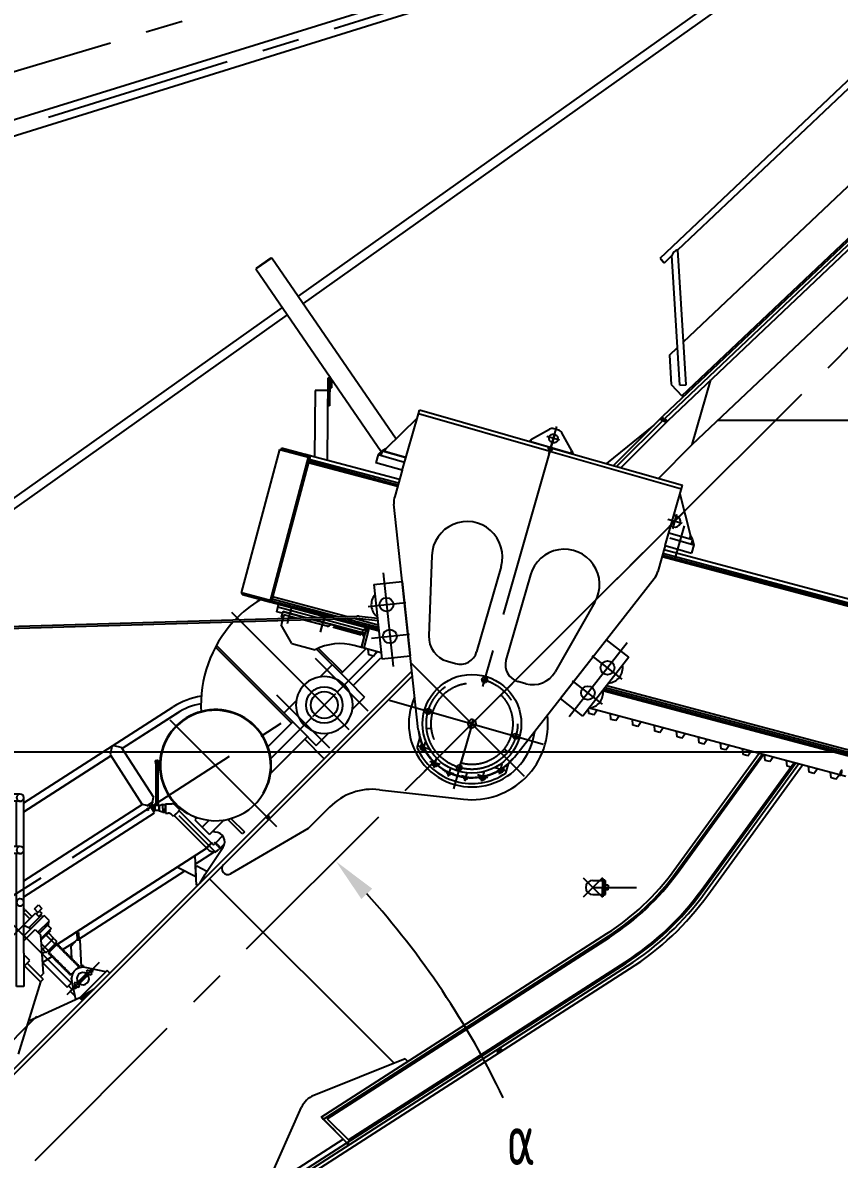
# Model space of a CAD drawing. Header units: millimetres. Extents: x 0 to 42000, y 0 to 29700.
# Drawn here: x 22467 to 27927, y 15106 to 22710 of the extents above; entities that cross this region are included whole.
import ezdxf
from ezdxf.enums import TextEntityAlignment as Align

# ---------------------------------------------------------------- set-up
doc = ezdxf.new("R2010")
doc.units = ezdxf.units.MM
doc.header["$LTSCALE"] = 1000
doc.linetypes.add('F', pattern=[0.75, 0.5, -0.25])
doc.linetypes.add('G', pattern=[2, 1.25, -0.25, 0.25, -0.25])
for name, color, linetype in [('01', 7, 'Continuous'), ('02', 1, 'Continuous'), ('04', 2, 'F'), ('05', 142, 'G'), ('08', 1, 'Continuous')]:
    doc.layers.add(name, color=color, linetype=linetype)
doc.styles.get("Standard").update_dxf_attribs({"font": 'isocp', "width": 0.707, "bigfont": 'intecad.shx'})
doc.dimstyles.new('INTE', dxfattribs={"dimscale": 100, "dimtxt": 3.5, "dimasz": 3, "dimexe": 3, "dimexo": 0, "dimgap": 1, "dimtad": 1, "dimdec": 0, "dimdsep": 46, "dimtxsty": 'Standard', "dimcen": 0, "dimclrd": 1, "dimclre": 1, "dimclrt": 3, "dimaunit": 1, "dimadec": 0, "dimazin": 0, "dimtfac": 1, "dimtmove": 0, "dimatfit": 0, "dimfxl": 1, "dimarcsym": 0})
doc.dimstyles.new('INTE$2', dxfattribs={"dimscale": 100, "dimtxt": 3.5, "dimasz": 3, "dimexe": 3, "dimexo": 0, "dimgap": 1, "dimtad": 1, "dimtih": 1, "dimtoh": 1, "dimdec": 0, "dimdsep": 46, "dimtxsty": 'Standard', "dimcen": 0, "dimclrd": 1, "dimclre": 1, "dimclrt": 3, "dimaunit": 1, "dimadec": 0, "dimazin": 0, "dimtfac": 1, "dimtmove": 0, "dimatfit": 0, "dimfxl": 1, "dimarcsym": 0})

# ---------------------------------------------------------------- blocks, each defined once
blk = doc.blocks.new('*U57')
at = {"layer": '01'}
for p, q in [((0, 20), (-18, 9.6)), ((-18, 9.6), (-18, 0)), ((-18, -9.6), (-18, 0)), ((18, 9.6), (0, 20)), ((18, 0), (18, 9.6)), ((18, 0), (18, -9.6)), ((0, -20), (-18, -9.6)), ((18, -9.6), (0, -20))]:
    blk.add_line(p, q, dxfattribs=at)
at = {"layer": '05'}
for p, q in [((-19.7, 0), (20.5, 0)), ((0, 21.6), (0, -21.2))]:
    blk.add_line(p, q, dxfattribs=at)
blk = doc.blocks.new('*U58')
at = {"layer": '01'}
for p, q in [((0, 30.4), (-27.5, 14.5)), ((-27.5, 14.5), (-27.5, 0)), ((-27.5, -14.5), (-27.5, 0)), ((27.5, 14.5), (0, 30.4)), ((27.5, 0), (27.5, 14.5)), ((27.5, 0), (27.5, -14.5)), ((0, -30.4), (-27.5, -14.5)), ((27.5, -14.5), (0, -30.4))]:
    blk.add_line(p, q, dxfattribs=at)
at = {"layer": '05'}
for p, q in [((-29.2, 0), (30, 0)), ((0, 32), (0, -31.6))]:
    blk.add_line(p, q, dxfattribs=at)
blk = doc.blocks.new('EWR')
at = {"layer": '01'}
for points in [[(61250.1, 27316.5), (61259.3, 27325.7), (61248.7, 27343.3), (61245.1, 27339.8), (61235.9, 27330.7)], [(61252.3, 27318.7), (61274.7, 27305.8), (61283.6, 27314.6), (61266.3, 27332.8)], [(60375.8, 27193.1), (60370.5, 27174.9), (60359, 27178.2)], [(60644, 27116.5), (60650.7, 27094.8), (60638.8, 27098.2)], [(57355.1, 23457), (57372.8, 23439.3), (57447.5, 23514)], [(59143.8, 22489.2), (59132.4, 22481.9), (59154.6, 22472.4)]]:
    blk.add_hatch(color=256, dxfattribs=at).paths.add_polyline_path(points)
h = blk.add_hatch(color=256, dxfattribs=at)
h.paths.add_polyline_path([(59376, 27115.9), (59349, 27090.3), (59367.2, 27085.1)])
h.paths.add_polyline_path([(59400, 27128.8), (59376, 27115.9), (59394.8, 27110.5)])
h = blk.add_hatch(color=256, dxfattribs=at)
h.paths.add_polyline_path([(60497.8, 27112.5), (60491.5, 27114.3), (60489.7, 27140.8), (60504.7, 27136.5)])
h.paths.add_polyline_path([(60504.7, 27136.5), (60519.7, 27132.3), (60504, 27110.7), (60497.8, 27112.5)])
h = blk.add_hatch(color=256, dxfattribs=at)
h.paths.add_polyline_path([(61451.9, 26522.6), (61461.4, 26486.6), (61443.1, 26491.9)])
h.paths.add_polyline_path([(61438.4, 26546.3), (61451.9, 26522.6), (61433.2, 26528)])
at = {"layer": '01', "linetype": 'Continuous'}
for points in [[(58612.2, 24678.7), (58598.7, 24665.1), (58616.3, 24647.4), (58625.2, 24656.3)], [(58248.2, 24574.9), (58242.4, 24569.1), (58259.5, 24563.6)]]:
    blk.add_hatch(color=7, dxfattribs=at).paths.add_polyline_path(points)
at = {"layer": '01'}
h = blk.add_hatch(color=256, dxfattribs=at)
h.paths.add_polyline_path([(60151, 23113), (60145.7, 23109.5), (60147, 23080.7), (60164.5, 23092)])
h.paths.add_polyline_path([(60164.5, 23092), (60181, 23102.5), (60163, 23120.7), (60151, 23113)])
at = {"ltscale": 1.5}
for p, q in [((61234.3, 28404.8), (62700, 29793.4)), ((61354.6, 28460.5), (62578.7, 29620.1)), ((61409, 27557.1), (61354.6, 28460.5)), ((61234.3, 28404.8), (61263.4, 28374.1)), ((61236.5, 28402.6), (61234.3, 28400.5)), ((61234.3, 28400.5), (61259, 28374.4)), ((61261.2, 28376.4), (61259, 28374.4)), ((61263.4, 28374.1), (61314.5, 28422.5)), ((61366.8, 27554.6), (61314.5, 28422.5)), ((61366.8, 27554.6), (61409, 27557.1))]:
    blk.add_line(p, q, dxfattribs=at)
for p, q in [((61391.7, 27844.2), (62615.8, 29003.8)), ((61380.8, 27483.9), (62874.1, 28898.6)), ((58638.3, 28405.9), (58531.1, 28332.2)), ((58632.2, 28405.9), (58533.3, 28337.9)), ((58632.2, 28405.9), (58634.1, 28403)), ((58638.3, 28405.9), (59469.6, 27196.2)), ((58531.1, 28332.2), (59370.6, 27110.8)), ((58533.3, 28337.9), (58535.2, 28335.1)), ((61298.3, 27755.7), (61351.6, 27806.2)), ((61298.3, 27755.7), (61308.6, 27560.1)), ((59025.8, 27612.5), (59025.1, 27537)), ((59025.1, 27537), (59037.1, 27536.9)), ((59037.6, 27595.3), (59037.1, 27536.9)), ((61308.6, 27560.1), (61380.8, 27483.9)), ((58440.6, 24552.3), (58341.8, 24651.1)), ((58123.5, 24406.7), (58130.2, 24267.8)), ((58126.7, 24337.2), (58136.7, 24337.7)), ((58126.7, 24337.2), (58133.4, 24210.3)), ((58204.5, 24302.1), (58136.7, 24337.7)), ((58011.8, 24328.8), (58130.3, 24267.8)), ((58143.3, 24210.9), (58133.4, 24210.3)), ((57344.6, 23893.3), (57334.6, 23892.8)), ((57334.6, 23892.8), (57337.1, 23841.9)), ((57344.6, 23893.3), (57347, 23842.4)), ((57331.9, 23841.6), (57296, 23801.7)), ((57300.3, 23719.2), (57296, 23801.7)), ((57331.9, 23841.6), (57356.9, 23842.9)), ((57366.5, 23660.1), (57356.9, 23842.9)), ((57375.9, 23671.4), (57365.9, 23670.9)), ((57365.9, 23670.9), (57366.5, 23660.1)), ((57375.9, 23671.4), (57376.3, 23664.2)), ((57391.1, 23457.9), (57511.9, 23578.4))]:
    blk.add_line(p, q)
blk.add_arc((61362.4, 28412), 49.1, 99.22505, 167.67495, dxfattribs=at)
blk.add_arc((58261.9, 25011.3), 372.9, 329.67404, 239.69321)
at = {"layer": '01'}
for p, q in [((67085.2, 32811.5), (61283.6, 27314.6)), ((66124, 31962.8), (61252.2, 27346.9)), ((66133.5, 31944.2), (61266.4, 27332.8)), ((61449.7, 27157), (64215.3, 29777.3)), ((59013.7, 27601.1), (59008.9, 27052)), ((59025.7, 27601), (59013.7, 27601.1)), ((59025.7, 27601), (59024, 27417)), ((58927.9, 27518.8), (58924.1, 27074.6)), ((58927.9, 27518.8), (58924.1, 27074.6)), ((59012.9, 27518.1), (58927.9, 27518.8)), ((59015, 27417.1), (59012, 27414.1)), ((59024, 27417), (59012, 27417.1)), ((59618.5, 27363.8), (59625.4, 27387.8)), ((60922.4, 27017.2), (61252.2, 27346.9)), ((60944.4, 27010.9), (61266.3, 27332.8)), ((61250.1, 27316.5), (61235.9, 27330.7)), ((61259.3, 27325.7), (61248.7, 27343.3)), ((61274.7, 27305.8), (61252.3, 27318.7)), ((61283.6, 27314.6), (61266.4, 27332.8)), ((63516.1, 27318.9), (61620.6, 27318.9)), ((60554.7, 27254.3), (60524.4, 27263)), ((61192.4, 27287.1), (60877.2, 27030.1)), ((60375.8, 27193.1), (60359, 27178.2)), ((60370.5, 27174.9), (60375.8, 27193.1)), ((60638.8, 27098.2), (60370.5, 27174.9)), ((59349, 27090.3), (59333.3, 27035.5)), ((59376, 27115.9), (59349, 27090.3)), ((59376, 27115.9), (59367.2, 27085.1)), ((59400, 27128.8), (59376, 27115.9)), ((60491.5, 27114.3), (60489.7, 27140.8)), ((60504, 27110.7), (60491.5, 27114.3)), ((60504, 27110.7), (60519.7, 27132.3)), ((60638.8, 27098.2), (60644, 27116.5)), ((60644, 27116.5), (60650.7, 27094.8)), ((61438.4, 26546.3), (61451.9, 26522.6)), ((61451.9, 26522.6), (61443.1, 26491.9)), ((61461.4, 26486.6), (61445.7, 26431.8)), ((61451.9, 26522.6), (61461.4, 26486.6)), ((59708.6, 26415.2), (59688.5, 25878.6)), ((59321.7, 26221.9), (59510.7, 26242.1)), ((59510.7, 26242.1), (59564, 25744.6)), ((59321.7, 26221.9), (59375.1, 25724.3)), ((60799.3, 26103.5), (60532.8, 25637.3)), ((56362.6, 25924.2), (59206.7, 26009)), ((59222.7, 26008.3), (59346, 25995.7)), ((56360.8, 25911.1), (59207.3, 25996)), ((59207.3, 25996), (59347.5, 25981.3)), ((60875.9, 25852), (60567.8, 25457.7)), ((61025.6, 25735), (60875.9, 25852)), ((59375.1, 25724.3), (59564, 25744.6)), ((59812.4, 25707.8), (59867.2, 25692.1)), ((61025.6, 25735), (60717.5, 25340.7)), ((55017, 21083.5), (59575, 25641.5)), ((60337.4, 25557.7), (60282.6, 25573.4)), ((59196.8, 25406.1), (59249.8, 25459.1)), ((60717.5, 25340.7), (60567.8, 25457.7)), ((58449.8, 25332.6), (58448, 25329.6)), ((58989.3, 25055.7), (58859.2, 25185.8)), ((61326.7, 24308), (61898.1, 25093.6)), ((57860.4, 25030.7), (57860.4, 25021)), ((57860.4, 25021), (57862.4, 25019)), ((57862.4, 25019), (57862.4, 24757.6)), ((57862.4, 25019), (57869.4, 25019)), ((57876.4, 25019), (57869.4, 25019)), ((57878.4, 25021), (57876.4, 25019)), ((57876.4, 25019), (57876.4, 24757.6)), ((57878.4, 25030.7), (57878.4, 25021)), ((61342.9, 24296.2), (61918.8, 25088)), ((61350.9, 24290.3), (61929.1, 25085.3)), ((61509.5, 24175), (62132.2, 25031.2)), ((61517.5, 24169.1), (62142.6, 25028.5)), ((61533.7, 24157.4), (62163.3, 25023)), ((62091.7, 24975.5), (62132.2, 25031.2)), ((61553.9, 24142.7), (62189.2, 25016.1)), ((58583.7, 24823), (58580.7, 24824.8)), ((56980.3, 24239.2), (57772.3, 24749.1)), ((57826.2, 24737.4), (57836.3, 24743.9)), ((57853.8, 24694.5), (57826.2, 24737.4)), ((57849.6, 24723.4), (57849.6, 24733.3)), ((57849.6, 24733.3), (57856.4, 24733.3)), ((57849.6, 24723.4), (57849.6, 24713.5)), ((57849.6, 24713.5), (57856.4, 24713.5)), ((57856.4, 24733.3), (57856.4, 24723.4)), ((57856.4, 24713.5), (57856.4, 24723.4)), ((57860.4, 24755.6), (57862.4, 24757.6)), ((57860.4, 24755.6), (57860.4, 24745.4)), ((57860.4, 24755.6), (57869.4, 24755.6)), ((57862.4, 24757.6), (57869.4, 24757.6)), ((57876.4, 24757.6), (57869.4, 24757.6)), ((57878.4, 24755.6), (57869.4, 24755.6)), ((57878.4, 24755.6), (57876.4, 24757.6)), ((57878.4, 24755.6), (57878.4, 24745.4)), ((57908.9, 24749.6), (57884.4, 24741.1)), ((57908.9, 24723.4), (57908.9, 24749.6)), ((57908.9, 24723.4), (57908.9, 24749.6)), ((57908.9, 24749.6), (57925.4, 24749.6)), ((57908.9, 24723.4), (57908.9, 24697.2)), ((57908.9, 24723.4), (57908.9, 24697.2)), ((57925.4, 24749.6), (57925.4, 24723.4)), ((57925.4, 24697.2), (57925.4, 24723.4)), ((56980.3, 24132.1), (57853.8, 24694.5)), ((57908.9, 24697.2), (57884.4, 24705.7)), ((57908.9, 24697.2), (57925.4, 24697.2)), ((57985.8, 24675.3), (58018.5, 24707.9)), ((57985.8, 24675.3), (58201, 24460.1)), ((58018.5, 24707.9), (58233.6, 24492.7)), ((58073.8, 24689.4), (58075.5, 24692.4)), ((58131.9, 24655.9), (58114.7, 24673)), ((58881.5, 24588.7), (58361.1, 24286.5)), ((58217.3, 24476.4), (58236.4, 24495.5)), ((58239.3, 24492.6), (58220.2, 24473.5)), ((58236.4, 24495.5), (58239.3, 24492.6)), ((58236.5, 24489.8), (58241.2, 24485.2)), ((58254.6, 24494.1), (58258.3, 24497.7)), ((58275.7, 24473), (58254.6, 24494.1)), ((58259.4, 24489.3), (58255.3, 24485.2)), ((58258.3, 24497.7), (58279.4, 24476.7)), ((58309.6, 24539.5), (58263.1, 24493)), ((58322.3, 24486.9), (58295.7, 24460.3)), ((57197.8, 23810.7), (58199.8, 24455.8)), ((58187.4, 24276.5), (58312.7, 24464)), ((58217.3, 24476.4), (58198.2, 24457.3)), ((58198.2, 24457.3), (58201.1, 24454.4)), ((58201.1, 24454.4), (58220.2, 24473.5)), ((58203.9, 24457.2), (58212.9, 24448.2)), ((58275.7, 24473), (58296.8, 24451.9)), ((58300.5, 24455.6), (58279.4, 24476.7)), ((58292, 24456.7), (58283.6, 24448.2)), ((58296.8, 24451.9), (58300.5, 24455.6)), ((60848.7, 24249.3), (60858.9, 24249.3)), ((60848.7, 24249.3), (60848.7, 24194.2)), ((60848.7, 24139), (60848.7, 24194.2)), ((60858.9, 24249.3), (60858.9, 24194.2)), ((60858.9, 24139), (60858.9, 24194.2)), ((60869.5, 24146.7), (60869.5, 24241.7)), ((60887, 24210.6), (60869.5, 24210.6)), ((60887, 24210.6), (60887, 24194.2)), ((60887, 24177.8), (60887, 24194.2)), ((60848.7, 24139), (60858.9, 24139)), ((60887, 24177.8), (60869.5, 24177.8)), ((56987, 24046.3), (56980.3, 24053.1)), ((56980.3, 24033.8), (56982.9, 24036.5)), ((56993.1, 24041), (56989, 24039.8)), ((56993.1, 24041), (57035.5, 23998.5)), ((57050.4, 24050.3), (57077.3, 24077.2)), ((57073.7, 24027), (57050.4, 24050.3)), ((57064.1, 24017.4), (57083.3, 24036.6)), ((57077.3, 24077.2), (57100.6, 24053.9)), ((57100.6, 24053.9), (57083.3, 24036.6)), ((57083.3, 24036.6), (57099.7, 24020.2)), ((57059.2, 24022.3), (56978.3, 23941.4)), ((57021, 23984.1), (56980.3, 24024.9)), ((56980.3, 23871.2), (57115.8, 24006.7)), ((57012.9, 23923.6), (57096.7, 24007.4)), ((57074.1, 23894.3), (57151.1, 23971.4)), ((57099.7, 24020.2), (57080.5, 24001)), ((57082.6, 23885.8), (57150.4, 23953.7)), ((57096.7, 24007.4), (57106.6, 23997.5)), ((57151.1, 23971.4), (57115.8, 24006.7)), ((57150.4, 23953.7), (57142, 23962.2)), ((57025.9, 23916.9), (56980.3, 23940.4)), ((56980.3, 23838), (57055.3, 23913)), ((57055.3, 23913), (57091.4, 23877)), ((57091.4, 23877), (57109.1, 23616.1)), ((57161.8, 23919.8), (57093.1, 23851.1)), ((57139.1, 23942.4), (57161.8, 23919.8)), ((57140.2, 23942.7), (57149, 23933.9)), ((57146.5, 23887.5), (57176.9, 23857.1)), ((58969.4, 22657.6), (60879.4, 23885.6)), ((57095.3, 23819.3), (57142.7, 23772)), ((57111.8, 23786.4), (57173.5, 23848.1)), ((57129.2, 23875.9), (57187.9, 23817.2)), ((57195.3, 23824.6), (57135.3, 23764.6)), ((57149.1, 23762.1), (57197.8, 23810.8)), ((57182.6, 23851.5), (57199.5, 23834.5)), ((57189.6, 23818.9), (57197.8, 23810.8)), ((57196.1, 23809.1), (57210.9, 23813.8)), ((57210.9, 23813.8), (57206.3, 23800.7)), ((57206.3, 23800.7), (57220.2, 23804.4)), ((57220.2, 23804.4), (57215.7, 23791.3)), ((58983.8, 22643.2), (60890.2, 23868.8)), ((59008.3, 22647), (60895.6, 23860.4)), ((56980.3, 23729.8), (56988.5, 23738)), ((57020.3, 23706.2), (56988.5, 23738)), ((57097.4, 23788.3), (57102.7, 23783)), ((57100.1, 23747.9), (57123.1, 23762.6)), ((57108.4, 23777.3), (57125.4, 23760.4)), ((57140.9, 23770.3), (57149.1, 23762.1)), ((57150.8, 23763.8), (57146.1, 23749)), ((57146.1, 23749), (57159.2, 23753.6)), ((57159.2, 23753.6), (57155.5, 23739.6)), ((57155.5, 23739.6), (57168.6, 23744.2)), ((57168.6, 23744.2), (57164.8, 23730.3)), ((57164.8, 23730.3), (57177.9, 23734.9)), ((57177.9, 23734.9), (57174.2, 23720.9)), ((57174.2, 23720.9), (57187.3, 23725.5)), ((57187.3, 23725.5), (57183.5, 23711.6)), ((57215.7, 23791.3), (57229.6, 23795.1)), ((57229.6, 23795.1), (57225, 23782)), ((57225, 23782), (57238.9, 23785.7)), ((57238.9, 23785.7), (57234.4, 23772.6)), ((57234.4, 23772.6), (57248.3, 23776.4)), ((57248.3, 23776.4), (57243.7, 23763.3)), ((57243.7, 23763.3), (57257.6, 23767)), ((57257.6, 23767), (57253.1, 23753.9)), ((57253.1, 23753.9), (57267, 23757.7)), ((57267, 23757.7), (57262.4, 23744.6)), ((57262.4, 23744.6), (57276.3, 23748.3)), ((57276.3, 23748.3), (57271.8, 23735.2)), ((57271.8, 23735.2), (57285.7, 23739)), ((57285.7, 23739), (57281.1, 23725.9)), ((57281.1, 23725.9), (57295, 23729.6)), ((57295, 23729.6), (57290.5, 23716.5)), ((55262, 19993.6), (61007, 23687.1)), ((55262, 19969.8), (61017.8, 23670.3)), ((56980.3, 23666.1), (57020.3, 23706.2)), ((56985, 23670.9), (57092.5, 23563.4)), ((57110.1, 23581.1), (57002.7, 23688.5)), ((57103.8, 23694.2), (57270.4, 23527.5)), ((57183.5, 23711.6), (57196.6, 23716.2)), ((57196.6, 23716.2), (57192.9, 23702.2)), ((57192.9, 23702.2), (57206, 23706.8)), ((57206, 23706.8), (57202.2, 23692.9)), ((57202.2, 23692.9), (57215.3, 23697.5)), ((57215.3, 23697.5), (57211.6, 23683.5)), ((57211.6, 23683.5), (57224.7, 23688.1)), ((57224.7, 23688.1), (57220.9, 23674.2)), ((57220.9, 23674.2), (57234, 23678.8)), ((57234, 23678.8), (57230.3, 23664.8)), ((57230.3, 23664.8), (57243.4, 23669.4)), ((57243.4, 23669.4), (57239.6, 23655.5)), ((57239.6, 23655.5), (57252.7, 23660.1)), ((57252.7, 23660.1), (57249, 23646.1)), ((57249, 23646.1), (57262.1, 23650.7)), ((57262.1, 23650.7), (57258.3, 23636.8)), ((57290.5, 23716.5), (57304.4, 23720.3)), ((57304.4, 23720.3), (57299.8, 23707.2)), ((57299.8, 23707.2), (57313.7, 23710.9)), ((57313.7, 23710.9), (57309.2, 23697.8)), ((57309.2, 23697.8), (57323.1, 23701.6)), ((57323.1, 23701.6), (57318.5, 23688.5)), ((57318.5, 23688.5), (57332.4, 23692.2)), ((57332.4, 23692.2), (57327.9, 23679.1)), ((57327.9, 23679.1), (57341.8, 23682.9)), ((57346.6, 23660.4), (57335.5, 23649.3)), ((57341.8, 23682.9), (57337.2, 23669.8)), ((57337.2, 23669.8), (57351.1, 23673.5)), ((57351.1, 23673.5), (57346.6, 23660.4)), ((57375.3, 23665.2), (57370.6, 23660.5)), ((57380.1, 23660.4), (57375.3, 23665.2)), ((57716.4, 21518), (61031.3, 23649.2)), ((59150.1, 22505.2), (61001.6, 23695.5)), ((57092.1, 23599.1), (57109.1, 23616.1)), ((57110.1, 23581.1), (57092.5, 23563.4)), ((57258.3, 23636.8), (57271.4, 23641.4)), ((57271.4, 23641.4), (57267.7, 23627.4)), ((57267.7, 23627.4), (57280.8, 23632)), ((57280.8, 23632), (57277, 23618.1)), ((57277, 23618.1), (57290.1, 23622.7)), ((57290.1, 23622.7), (57286.4, 23608.7)), ((57286.4, 23608.7), (57299.5, 23613.3)), ((57299.4, 23589.3), (57294.7, 23584.6)), ((57299.4, 23579.8), (57294.7, 23584.6)), ((57299.5, 23613.3), (57310.6, 23624.4)), ((57299.5, 23613.3), (57303.4, 23609.3)), ((57334.4, 23553.6), (57406.3, 23625.5)), ((57338.9, 23405.3), (57554.6, 23621)), ((57416.2, 23615.6), (57344.3, 23543.7)), ((57536.9, 23638.7), (57355.1, 23457)), ((57416.2, 23635.4), (57420.8, 23640)), ((57425.2, 23642.6), (57439.3, 23646.5)), ((57428.1, 23627.5), (57426.1, 23625.5)), ((57432.5, 23630.1), (57443.1, 23633)), ((57443.1, 23633), (57439.3, 23646.5)), ((57554.6, 23621), (57536.9, 23638.7)), ((57092.5, 23563.4), (56942.4, 23079.3)), ((57270.4, 23527.5), (57297.7, 23554.8)), ((57289.2, 23500.5), (57310.9, 23522.1)), ((57322.5, 23467.2), (57289.2, 23500.5)), ((57317.3, 23534.7), (57313.4, 23520.6)), ((57326.9, 23516.8), (57313.4, 23520.6)), ((57324.5, 23543.7), (57319.9, 23539.1)), ((57329.8, 23527.4), (57326.9, 23516.8)), ((57334.4, 23533.8), (57332.4, 23531.8)), ((57355.1, 23457), (57447.5, 23514)), ((57372.8, 23439.3), (57355.1, 23457)), ((60163, 23120.7), (60181, 23102.5)), ((59548.6, 23030), (59530.5, 23048.1)), ((60145.7, 23109.5), (60147, 23080.7)), ((60151, 23113), (60164.5, 23092)), ((58984, 22643), (58973.1, 22659.9)), ((58969.4, 22657.6), (59116.2, 22510.7)), ((58983.8, 22643.2), (59140.1, 22486.9)), ((59008.3, 22647), (59150.1, 22505.2)), ((58621.2, 22192.5), (59116.3, 22510.7)), ((59057.8, 22569.2), (59045.8, 22581.2)), ((59154.6, 22472.4), (59132.4, 22481.9))]:
    blk.add_line(p, q, dxfattribs=at)
at = {"layer": '01', "color": 7, "linetype": 'Continuous'}
for p, q in [((50554.5, 27356), (65040.6, 31855.6)), ((51967.1, 27679.8), (65068.2, 31765.8)), ((63178.3, 31176.3), (58848, 28100.6)), ((62993.6, 31118.7), (58814, 28150.1)), ((58708.1, 28074.8), (56383.9, 26424)), ((58742, 28025.3), (56383.9, 26350.4)), ((61449.7, 27157), (61573.7, 27589.5)), ((60504.7, 27136.5), (59625.4, 27387.8)), ((59609.2, 27331.3), (59400, 27128.8)), ((59510.2, 26985), (59618.5, 27363.8)), ((60491.5, 27114.3), (59618.5, 27363.8)), ((60976, 27007.1), (61287.8, 27318.9)), ((60375.8, 27193.1), (60495.5, 27259.7)), ((60535.4, 27220.3), (60522.9, 27223.9)), ((60644, 27116.5), (60577.5, 27236.2)), ((60521.4, 27171.3), (60508.9, 27174.9)), ((61223.8, 26931), (61449.7, 27157)), ((59349, 27090.3), (59525.9, 27039.8)), ((59376, 27115.9), (59534.7, 27070.5)), ((59394.8, 27110.5), (59400, 27128.8)), ((59534.7, 27070.5), (59394.8, 27110.5)), ((60504, 27110.7), (61377.1, 26861.2)), ((60504.7, 27136.5), (61384, 26885.3)), ((59509.8, 26985.1), (59333.3, 27035.5)), ((59509.8, 26985.1), (59460, 26811.1)), ((61268.8, 26482.4), (61384, 26885.3)), ((61367.8, 26828.7), (61438.4, 26546.3)), ((59616.9, 25250.9), (59455.4, 26757.7)), ((61293.3, 26568), (61451.9, 26522.6)), ((61433.2, 26528), (61438.4, 26546.3)), ((61269.3, 26482.3), (61219.6, 26308.2)), ((61268.8, 26482.4), (61445.7, 26431.8)), ((61300.5, 26532.6), (61461.4, 26486.6)), ((60171.4, 26341.5), (60008.2, 25770.4)), ((60367.5, 26285.5), (60204.3, 25714.3)), ((60262, 25066.6), (61195.3, 26260.5)), ((58770.1, 25294), (58261.5, 25802.5)), ((58827.7, 25253.4), (58267.5, 25813.5)), ((59150.8, 25576.5), (58937.7, 25789.6)), ((59110.2, 25634.1), (58949.3, 25795)), ((59270.7, 25794.7), (59101.7, 25625.7)), ((59347, 25772.6), (59075.5, 25501.2)), ((59365.6, 25729), (59182, 25545.4)), ((58960.7, 25602.8), (59042.7, 25684.7)), ((55038.9, 21070), (59578.5, 25609.5)), ((59150.8, 25576.5), (59259, 25468.3)), ((56980.3, 24759.5), (57979, 25402.5)), ((58719.5, 25361.5), (58801.4, 25443.5)), ((59177.1, 25386.4), (59259, 25468.3)), ((58013.9, 25366), (57637.9, 25124)), ((58005.8, 25360.8), (57637.9, 25124)), ((58903, 25328.7), (58628, 25053.7)), ((58609.5, 25133.5), (58778.6, 25302.5)), ((58827.3, 25253.7), (58935.9, 25145.2)), ((58877.2, 25203.9), (58625.9, 24952.5)), ((58935.9, 25145.2), (59017.8, 25227.1)), ((59610.5, 25128.7), (59628.4, 25191.2)), ((57567.9, 25137.8), (57556.4, 25084.5)), ((57578.7, 25144.7), (57632, 25133.2)), ((57632, 25133.2), (57848, 24797.8)), ((56980.3, 24700.6), (57562.3, 25075.3)), ((57562.3, 25075.3), (56980.3, 24700.6)), ((57556.4, 25084.5), (57772.3, 24749.1)), ((57860.4, 25042.7), (57858.4, 25040.7)), ((57858.4, 25040.7), (57858.4, 25032.7)), ((57858.4, 25032.7), (57860.4, 25030.7)), ((57860.4, 25042.7), (57869.4, 25042.7)), ((57860.4, 25030.7), (57869.4, 25030.7)), ((57878.4, 25042.7), (57869.4, 25042.7)), ((57878.4, 25030.7), (57869.4, 25030.7)), ((57878.4, 25042.7), (57880.4, 25040.7)), ((57880.4, 25032.7), (57878.4, 25030.7)), ((57880.4, 25040.7), (57880.4, 25032.7)), ((60202.8, 24959.5), (60220.7, 25022)), ((57836.3, 24743.9), (57848, 24797.8)), ((59358, 24848.6), (59919.4, 24784.7)), ((57826.2, 24737.4), (57772.3, 24749.1)), ((57856.4, 24745.4), (57856.4, 24710.4)), ((57856.4, 24745.4), (57882.4, 24745.4)), ((57882.4, 24745.4), (57882.4, 24710.4)), ((57882.4, 24731.4), (57884.4, 24731.4)), ((57882.4, 24715.4), (57884.4, 24715.4)), ((57884.4, 24741.1), (57884.4, 24705.7)), ((57926.4, 24754.4), (57926.4, 24692.4)), ((57926.4, 24754.4), (57970.7, 24754.4)), ((58024.1, 24713.5), (57992, 24745.6)), ((58002.2, 24691.6), (58024.1, 24713.5)), ((59025.1, 24732.3), (58881.5, 24588.7)), ((57856.4, 24710.4), (57882.4, 24710.4)), ((57926.4, 24692.4), (57945.1, 24692.4)), ((57980.2, 24669.6), (57966.3, 24683.6)), ((58002.2, 24691.6), (57980.2, 24669.6)), ((58139.4, 24663.3), (58122.7, 24646.7)), ((58122.7, 24646.7), (58171.9, 24597.5)), ((58171.9, 24597.5), (58219.2, 24644.8)), ((58219.2, 24644.8), (58172.2, 24597.9)), ((58320.3, 24647), (58221.7, 24548.4)), ((58364.3, 24656.8), (58454.7, 24566.4)), ((58616.3, 24647.4), (58598.7, 24665.1)), ((58612.2, 24678.7), (58625.2, 24656.3)), ((58172.2, 24597.9), (58221.7, 24548.4)), ((58259.5, 24563.6), (58242.4, 24569.1)), ((58248.2, 24574.9), (58259.5, 24563.6)), ((58454.7, 24566.4), (58440.6, 24552.3)), ((58199.8, 24455.8), (57197.8, 23810.7)), ((58126.2, 24349.6), (58258.4, 24434.6)), ((57346.8, 23847.8), (58057.4, 24305.3)), ((58187.4, 24276.5), (58157.6, 24224.1)), ((59456.1, 23018.3), (58221.7, 24252.7)), ((60785, 24241.7), (60848.7, 24241.7)), ((60858.9, 24241.7), (60869.5, 24241.7)), ((60785, 24146.7), (60848.7, 24146.7)), ((60858.9, 24146.7), (60869.5, 24146.7)), ((57059.2, 24022.3), (57085.4, 23996.1)), ((57093.9, 23840.6), (57160, 23906.7)), ((57160, 23906.7), (57154.3, 23912.3)), ((57235.6, 23776.2), (57324.6, 23833.5)), ((57104, 23691.5), (57164.9, 23730.7)), ((57528, 23629.8), (57391.1, 23658.9)), ((57407.7, 23643.8), (57397.8, 23633.9)), ((57397.8, 23633.9), (57424.7, 23607.1)), ((57407.7, 23643.8), (57434.6, 23617)), ((57434.6, 23617), (57424.7, 23607.1)), ((57278.9, 23536), (57301.8, 23513.1)), ((57327.4, 23444.2), (57301, 23568.8)), ((57316, 23552.2), (57325.9, 23562.1)), ((57316, 23552.2), (57342.9, 23525.3)), ((57325.9, 23562.1), (57352.8, 23535.2)), ((57342.9, 23525.3), (57352.8, 23535.2)), ((57355.1, 23457), (57010.2, 23297.9)), ((56599, 22665.4), (57157.6, 23224.1)), ((59530.5, 23048.1), (58920, 22803.3)), ((58612.3, 22216.4), (58837.7, 22724)), ((59143.8, 22489.2), (59154.6, 22472.4))]:
    blk.add_line(p, q, dxfattribs=at)
at = {"layer": '01'}
for centre, radius in [((59405.1, 26086.4), 46), ((59427.8, 25874.4), 46), ((60883.3, 25663.9), 46), ((58989.3, 25414.9), 90), ((60752, 25496), 46)]:
    blk.add_circle(centre, radius, dxfattribs=at)
at = {"layer": '01', "color": 7, "linetype": 'Continuous'}
for centre, radius in [((59976.8, 25289.5), 330), ((58989.3, 25414.9), 122)]:
    blk.add_circle(centre, radius, dxfattribs=at)
for centre, radius, start, end in [((60515.9, 27199.4), 25.5, 74.05124, 254.05124), ((60514, 27226.5), 38, 74.05124, 119.05124), ((60544.3, 27217.8), 38, 29.05124, 74.05124), ((60528.4, 27195.8), 25.5, 254.05124, 74.05124), ((59594.6, 26772.6), 140, 164.05124, 186.11598), ((59944.5, 26406.4), 236, 344.05124, 177.85458), ((61333.9, 26642.7), 38, 224.90286, 254.05124), ((61333.9, 26642.7), 38, 254.05124, 74.05124), ((61333.9, 26642.7), 38, 74.05124, 103.19962), ((60594.4, 26220.6), 236, 330.24791, 164.05124), ((61085, 26346.7), 140, 321.9865, 344.05124), ((58989.6, 25414.6), 825, 121.2689, 136.28397), ((58989.6, 25414.6), 825, 137.55505, 183.33406), ((59898.6, 25801.7), 114, 254.05124, 344.05124), ((60313.9, 25683), 114, 164.05124, 254.05124), ((58989.3, 25414.9), 190, 45, 225), ((58989.3, 25414.9), 190, 225, 45), ((58240.2, 24996.8), 482.5, 98.75459, 122.77274), ((58240.2, 24996.8), 433, 100.04311, 122.77274), ((59976.8, 25289.5), 362, 186.11598, 254.05124), ((59976.8, 25289.5), 400, 203.69735, 254.05124), ((59654.2, 25132.1), 23, 121.67939, 290.32239), ((59654.2, 25132.1), 22, 122.10254, 289.89924), ((59730.6, 25028.3), 23, 142.36779, 311.0108), ((59976.8, 25289.5), 362, 254.05124, 321.9865), ((59824.6, 24964.4), 15.5, 164.86435, 324.9666), ((59976.8, 25289.5), 400, 254.05124, 304.40513), ((60167.6, 24985.4), 23, 217.78009, 37.20217), ((60167.6, 24985.4), 22, 218.20325, 36.54575), ((59934.2, 24933), 15.5, 183.13588, 343.23813), ((60047.9, 24937.6), 23, 197.09169, 5.73469), ((57970.7, 24724.4), 30, 45, 90), ((57945.1, 24662.4), 30, 45, 90), ((60785, 24194.2), 47.5, 90, 270), ((57375.3, 23584.6), 76, 78.00872, 191.99128), ((57375.3, 23584.6), 41, 54.83036, 215.16964), ((57375.3, 23584.6), 41, 234.83036, 35.16964), ((58976.6, 22662.3), 152, 111.84651, 156.05203)]:
    blk.add_arc(centre, radius, start, end, dxfattribs=at)
at = {"layer": '01'}
for centre, radius, start, end in [((59405.1, 26086.4), 101.6, 138.4327, 233.79926), ((59210.8, 25918.2), 90.9, 82.4555, 92.55329), ((59859.4, 25872.2), 171, 177.85458, 254.05124), ((60384.4, 25722.2), 171, 254.05124, 330.24791), ((60883.3, 25663.9), 101.6, 274.30322, 9.66978), ((60752, 25496), 101.6, 274.30322, 9.66978), ((59976.8, 25289.5), 422.5, 155.07567, 353.02681), ((58262, 25010.8), 369, 329.73066, 239.64073), ((59976.8, 25289.5), 508, 263.51037, 6.53977), ((59654.2, 25132.1), 15.2, 126.2027, 285.79908), ((59730.6, 25028.3), 22, 142.79095, 310.58764), ((59730.6, 25028.3), 15.2, 146.89111, 306.48748), ((59824.6, 24964.4), 14.5, 165.72625, 324.1047), ((59824.6, 24964.4), 10.3, 171.03302, 318.79794), ((60167.6, 24985.4), 15.2, 222.3034, 29.64614), ((59934.2, 24933), 14.5, 183.99778, 342.37623), ((59934.2, 24933), 10.3, 189.30454, 337.06946), ((60047.9, 24937.6), 22, 197.51484, 5.31154), ((60047.9, 24937.6), 15.2, 201.615, 1.21138), ((58261.9, 25011.3), 370.5, 239.69326, 329.67814), ((59312.1, 24445.2), 406, 83.51037, 135), ((58259.5, 24499.6), 64, 326.24236, 90), ((58248.2, 24492.2), 10, 225, 315), ((58248.2, 24483.6), 50, 225, 315), ((58342, 24319.3), 38, 135, 300.1478), ((59976.8, 25289.5), 1669, 302.73715, 323.97676), ((59976.8, 25289.5), 1689, 302.73715, 323.97676), ((59976.8, 25289.5), 1699, 302.73715, 323.97676), ((59976.8, 25289.5), 1895, 302.73715, 323.97676), ((59976.8, 25289.5), 1905, 302.73715, 323.97676), ((59976.8, 25289.5), 1925, 302.73715, 323.97676), ((59976.8, 25289.5), 1950, 302.73715, 323.97676), ((56970.7, 24047.4), 16.4, 312.43755, 356.09529), ((56991.2, 24028.2), 11.7, 72.54258, 135), ((57147.3, 23871.5), 16, 92.86921, 142.01079), ((57160.9, 23857.9), 16, 307.98921, 357.13079), ((57183.7, 23835.1), 16.4, 93.90471, 137.56245), ((57183.1, 23835.6), 16.4, 312.45343, 356.09529), ((57101.9, 23799), 16, 272.86921, 322.01079), ((57124.8, 23776.2), 16.4, 132.43755, 176.09529), ((57124.2, 23776.8), 16.5, 274.03772, 316.12114), ((57427.9, 23632.9), 10, 105.6113, 135), ((57435.2, 23620.4), 10, 105.6113, 135), ((57327, 23532), 10, 135, 164.3887), ((57339.4, 23524.7), 10, 135, 164.3887)]:
    blk.add_arc(centre, radius, start, end, dxfattribs=at)
at = {"layer": '02', "color": 1, "linetype": 'Continuous'}
for centre, radius, start, end in [((59654.2, 25132.1), 16.2, 125.39717, 286.6046), ((59730.6, 25028.3), 16.2, 146.08558, 307.29301), ((59824.6, 24964.4), 11.2, 169.61107, 320.21989), ((60167.6, 24985.4), 16.2, 221.49788, 31.06827), ((59934.2, 24933), 11.2, 187.88259, 338.49142), ((60047.9, 24937.6), 16.2, 200.80947, 2.0169)]:
    blk.add_arc(centre, radius, start, end, dxfattribs=at)
at = {"layer": '04'}
for p, q in [((59680.5, 25257.8), (59705.3, 25260.7)), ((60211.6, 25106), (60191.9, 25121.4))]:
    blk.add_line(p, q, dxfattribs=at)
at = {"layer": '04', "color": 2, "linetype": 'F'}
blk.add_circle((59976.8, 25289.5), 273, dxfattribs=at)
at = {"layer": '05'}
for p, q in [((67836.9, 33149.6), (54790.1, 20102.8)), ((50614.6, 27764), (67520.2, 32832.9)), ((60491.6, 27090.9), (60545.1, 27277.9)), ((60529, 27221.6), (59852.7, 24855.3)), ((60561.5, 27186.4), (60477, 27210.5)), ((61397.7, 26710.4), (59657.5, 24970.2)), ((61320.2, 26594.6), (61347.6, 26690.8)), ((61382, 26628.9), (61285.8, 26656.4)), ((61331.8, 26380.6), (61398.4, 26613.6)), ((58368.5, 26035.7), (59018.7, 25385.5)), ((59571.1, 25695.2), (60326.6, 24939.7)), ((60054.4, 25561), (60066.1, 25601.8)), ((58955.1, 25449.1), (59153.9, 25250.3)), ((59425.1, 25447.2), (60452.4, 25153.6)), ((59705.4, 25367.1), (59664.5, 25378.7)), ((57957, 25315.9), (58669.9, 24602.9)), ((60248.3, 25211.9), (60289.1, 25200.2)), ((59619.5, 25142), (59688.8, 25122.2)), ((59664, 25166.7), (59644.3, 25097.5)), ((59928.4, 25120.2), (59896.8, 25009.4)), ((59695.9, 25038.2), (59765.2, 25018.4)), ((59740.5, 25062.9), (59720.7, 24993.7)), ((59899.2, 25018), (59887.6, 24977.2)), ((60177.5, 25020), (60157.7, 24950.8)), ((59796.3, 24972.5), (59853, 24956.2)), ((59832.7, 24992.7), (59816.5, 24936)), ((59962.6, 24924.9), (59905.9, 24941.1)), ((59942.3, 24961.4), (59926.1, 24904.7)), ((60082.5, 24927.7), (60013.2, 24947.5)), ((60057.7, 24972.2), (60038, 24903)), ((60202.2, 24975.5), (60133, 24995.3)), ((57801.6, 24740.6), (57846.5, 24769.5)), ((57802.9, 24727.4), (57814.3, 24709.6)), ((57802.9, 24727.4), (57814.3, 24709.6)), ((57802.9, 24727.4), (57814.3, 24709.6)), ((57802.9, 24727.4), (57814.3, 24709.6)), ((60719.6, 24259.6), (60850.4, 24128.8)), ((60850.4, 24259.6), (60719.6, 24128.8)), ((56991.2, 23955.6), (56896.8, 23861.2)), ((56896.8, 23955.6), (56994, 23858.4))]:
    blk.add_line(p, q, dxfattribs=at)
at = {"layer": '05', "color": 4, "linetype": 'G'}
for p, q in [((65977.7, 32094), (51781.4, 27676.8)), ((59382.3, 26298.6), (59449.3, 25673.6)), ((59282.5, 26073.3), (59535.6, 26100.4)), ((59305.2, 25861.3), (59558.3, 25888.4)), ((61014.7, 25832.1), (60627.7, 25336.9)), ((60980.4, 25588), (60779.9, 25744.8)), ((60849.1, 25420.1), (60648.6, 25576.8)), ((55623.8, 23312.4), (58702, 25294.1))]:
    blk.add_line(p, q, dxfattribs=at)
at = {"layer": '05', "color": 142, "linetype": 'G'}
for p, q in [((59282.1, 25373.8), (58930.9, 25725.1)), ((59026.6, 25125.9), (58671, 25481.5)), ((58912.9, 25338.6), (59065.6, 25491.3)), ((58017.3, 24676.4), (58264.5, 24429.2)), ((60785, 24194.2), (61076, 24194.2)), ((56980, 23872.4), (57294.9, 23557.5)), ((57483.1, 23692.4), (57267.5, 23476.8)), ((56644.3, 22908.7), (57067.8, 23332.3))]:
    blk.add_line(p, q, dxfattribs=at)
blk.add_circle((59976.8, 25289.5), 305, dxfattribs=at)
at = {"layer": '05'}
for start, end in [(188.31368, 254.05124), (254.05124, 319.7888)]:
    blk.add_arc((59976.8, 25289.5), 359, start, end, dxfattribs=at)
at = {"layer": '04', "extrusion": (0, 0, -1), "zscale": -1}
for name, p, rotation in [('*U57', (-60060.6, 25582.8), 105.9487589782985), ('*U57', (-59683.6, 25373.3), 15.94875897826983), ('*U58', (-59976.8, 25289.5), 105.9487589782985), ('*U57', (-60270.1, 25205.7), 195.9487589782699), ('*U57', (-59893, 24996.2), 285.9487589782985)]:
    blk.add_blockref(name, p, dxfattribs=dict(at, rotation=rotation))
blk = doc.blocks.new('2')
for p, q in [((45776.9, 26875.3), (45742.4, 26875.3)), ((45776.1, 26875.3), (45776.1, 26837.3)), ((46393.2, 26875.3), (45776.1, 26875.3)), ((46392.7, 26849.3), (45776.1, 26849.3)), ((49917.3, 26849.3), (48223, 26849.3)), ((50492.6, 26875.3), (48223.5, 26875.3)), ((45775.1, 26827.3), (45775.1, 25900.3)), ((46392.3, 26827.3), (45775.1, 26827.3)), ((46392.5, 26837.3), (45776.1, 26837.3)), ((49991.1, 26827.3), (48222.6, 26827.3)), ((50489.1, 26837.3), (48222.8, 26837.3)), ((45775.1, 25900.3), (46292.4, 25900.3)), ((45775.1, 25859.3), (45775.1, 25884.3)), ((45827.2, 25809.3), (45827.2, 25859.3)), ((46155, 25859.3), (45827.2, 25859.3)), ((46437.2, 25859.3), (46200.5, 25859.3)), ((46337.9, 25900.3), (46506.4, 25900.3)), ((46418.2, 25840.3), (46437.2, 25859.3)), ((46437.2, 25821.3), (46437.2, 25859.3)), ((46522.1, 25859.3), (46453.9, 25859.3)), ((46453.9, 25725.9), (46453.9, 25859.3)), ((49771.9, 25859.3), (48069, 25859.3)), ((48086.5, 25900.3), (49991.1, 25900.3)), ((46091.3, 25840.3), (45827.2, 25840.3)), ((45865.7, 25809.3), (45827.2, 25809.3)), ((45865.7, 25821.3), (45865.7, 25809.3)), ((45865.7, 25821.3), (46027.7, 25821.3)), ((45865.7, 25821.3), (45865.7, 25782.3)), ((46027.7, 25821.3), (45865.7, 25821.3)), ((45878.7, 25802.3), (45878.7, 25732.3)), ((45964, 25802.3), (45878.7, 25802.3)), ((46177.7, 25802.3), (46009.4, 25802.3)), ((46437.2, 25821.3), (46073.1, 25821.3)), ((46073.1, 25821.3), (46221.7, 25821.3)), ((46418.2, 25840.3), (46136.8, 25840.3)), ((46418.7, 25821.3), (46196.7, 25821.3)), ((46221.7, 25808.3), (46227.7, 25814.3)), ((46221.7, 25804.3), (46221.7, 25808.3)), ((46412.7, 25804.3), (46221.7, 25804.3)), ((46412.7, 25814.3), (46227.7, 25814.3)), ((46412.7, 25814.3), (46412.7, 25804.3)), ((46418.2, 25821.3), (46418.2, 25840.3)), ((46437.7, 25725.3), (46437.7, 25802.3)), ((46437.9, 25725.9), (46437.9, 25827.3)), ((46437.9, 25827.3), (46437.9, 25819.3)), ((46437.9, 25827.3), (46437.9, 25819.3)), ((46437.9, 25827.3), (46437.9, 25819.3)), ((45980.7, 25630.3), (45878.7, 25732.3)), ((46437.7, 25725.3), (46386.7, 25725.3)), ((46437.9, 25725.9), (46573.4, 25725.9)), ((46496.1, 25688.6), (46482.5, 25725.9)), ((46529.3, 25688.6), (46542.8, 25725.9)), ((48020.1, 25688.6), (48009.1, 25718.9)), ((48012.1, 25725.9), (49787.9, 25725.9)), ((48053.3, 25688.6), (48066.8, 25725.9)), ((48172.5, 25688.6), (48158.9, 25725.9)), ((48205.7, 25688.6), (48219.2, 25725.9)), ((48324.9, 25688.6), (48311.3, 25725.9)), ((48358.1, 25688.6), (48371.6, 25725.9)), ((48477.3, 25688.6), (48463.7, 25725.9)), ((48510.5, 25688.6), (48524, 25725.9)), ((48629.7, 25688.6), (48616.1, 25725.9)), ((48662.9, 25688.6), (48676.4, 25725.9)), ((48782.1, 25688.6), (48768.5, 25725.9)), ((48815.3, 25688.6), (48828.8, 25725.9)), ((48934.5, 25688.6), (48920.9, 25725.9)), ((48967.7, 25688.6), (48981.2, 25725.9)), ((49086.9, 25688.6), (49073.3, 25725.9)), ((49120.1, 25688.6), (49133.6, 25725.9)), ((49239.3, 25688.6), (49225.7, 25725.9)), ((49272.5, 25688.6), (49286, 25725.9)), ((49391.7, 25688.6), (49378.1, 25725.9)), ((49424.9, 25688.6), (49438.4, 25725.9)), ((49544.1, 25688.6), (49530.5, 25725.9)), ((49577.3, 25688.6), (49590.8, 25725.9)), ((49696.5, 25688.6), (49682.9, 25725.9)), ((49729.7, 25688.6), (49743.2, 25725.9)), ((45980.7, 25630.3), (46141.5, 25630.3)), ((46529.3, 25688.6), (46496.1, 25688.6)), ((48053.3, 25688.6), (48020.1, 25688.6)), ((48205.7, 25688.6), (48172.5, 25688.6)), ((48358.1, 25688.6), (48324.9, 25688.6)), ((48510.5, 25688.6), (48477.3, 25688.6)), ((48662.9, 25688.6), (48629.7, 25688.6)), ((48815.3, 25688.6), (48782.1, 25688.6)), ((48967.7, 25688.6), (48934.5, 25688.6)), ((49120.1, 25688.6), (49086.9, 25688.6)), ((49272.5, 25688.6), (49239.3, 25688.6)), ((49424.9, 25688.6), (49391.7, 25688.6)), ((49577.3, 25688.6), (49544.1, 25688.6)), ((49729.7, 25688.6), (49696.5, 25688.6))]:
    blk.add_line(p, q)
at = {"ltscale": 1.333333}
for p, q in [((45775.1, 25884.3), (46238.8, 25884.3)), ((45775.1, 25872.1), (46198.2, 25872.1)), ((46155, 25859.3), (45775.1, 25859.3)), ((46522.1, 25859.3), (46200.5, 25859.3)), ((46243.6, 25872.1), (46517.2, 25872.1)), ((46284.3, 25884.3), (46512.5, 25884.3)), ((51335.3, 25859.3), (48069, 25859.3)), ((48074.5, 25872.1), (49991.1, 25872.1)), ((48079.7, 25884.3), (51333.6, 25884.3))]:
    blk.add_line(p, q, dxfattribs=at)
for centre, radius, start, end in [((46177.7, 25821.3), 19, 270, 0), ((46437.7, 25821.3), 19, 180, 270), ((46386.7, 25361.3), 364, 90, 132.35276)]:
    blk.add_arc(centre, radius, start, end)
at = {"layer": '01', "color": 7, "linetype": 'Continuous', "ltscale": 1.666667}
for p, q in [((45566.1, 26863.3), (45566.1, 25871.3)), ((45566.1, 26863.3), (45775.1, 26863.3)), ((45765.1, 26875.3), (45576.6, 26875.3)), ((45576.6, 26875.3), (45576.6, 26863.3)), ((45775.1, 26863.3), (45576.6, 26863.3)), ((45765.1, 26875.3), (45775.1, 26865.3)), ((45765.1, 26863.3), (45765.1, 25871.3)), ((45775.1, 26865.3), (45775.1, 26863.3)), ((45775.1, 26863.3), (45775.1, 25871.3)), ((45566.1, 25871.3), (45775.1, 25871.3)), ((45775.1, 25871.3), (45576.6, 25871.3)), ((45576.6, 25859.3), (45576.6, 25871.3)), ((45765.1, 25859.3), (45576.6, 25859.3)), ((45765.1, 25859.3), (45775.1, 25869.3)), ((45775.1, 25869.3), (45775.1, 25871.3))]:
    blk.add_line(p, q, dxfattribs=at)
at = {"layer": '01', "color": 7, "linetype": 'Continuous'}
for p, q in [((46453.9, 25859.3), (46443.5, 25831.2)), ((45878.7, 25782.3), (45865.7, 25782.3))]:
    blk.add_line(p, q, dxfattribs=at)
blk.add_arc((46437.9, 25833.3), 6, 270, 339.727, dxfattribs=at)
at = {"layer": '05'}
for p, q in [((45916.7, 25862.3), (45916.7, 25818.8)), ((46145.7, 25862.3), (46145.7, 25818.8))]:
    blk.add_line(p, q, dxfattribs=at)
at = {"layer": '05', "color": 4, "linetype": 'G'}
for p, q in [((45916.7, 25753), (45916.7, 25853.3)), ((46145.7, 25753), (46145.7, 25853.3)), ((45916.7, 25765.1), (45916.7, 25838.7)), ((46145.7, 25763.3), (46145.7, 25836.6))]:
    blk.add_line(p, q, dxfattribs=at)
at = {"layer": '02', "width": 0.605172}
blk.add_text('●', height=40, dxfattribs=at).set_placement((49738.6, 25713.2), (49762.6, 25713.2), align=Align.FIT)
blk = doc.blocks.new('789qr231faafqwwer')
at = {"layer": '01'}
for p, q in [((2881.8, 6148), (2538.9, 6148)), ((2881.8, 6099.7), (2578.6, 6099.7)), ((2881.8, 5797.8), (2521.7, 5797.8)), ((2881.8, 5749.5), (2512.6, 5749.5))]:
    blk.add_line(p, q, dxfattribs=at)
at = {"layer": '01', "color": 7, "linetype": 'Continuous'}
for p, q in [((2857.6, 5797.8), (2857.6, 6099.9)), ((2905.9, 5084.6), (2905.9, 6123.9)), ((2857.6, 5423.6), (2857.6, 5749.5)), ((2857.6, 5084.6), (2857.6, 5423.6)), ((2857.6, 4860.6), (2857.6, 5084.6)), ((2905.9, 5084.6), (2905.9, 4860.6)), ((2905.9, 4860.6), (2857.6, 4860.6))]:
    blk.add_line(p, q, dxfattribs=at)
at = {"layer": '01'}
for centre in [(2881.8, 6123.9), (2881.8, 5773.6), (2881.8, 5423.6)]:
    blk.add_arc(centre, 24.1, 270, 90, dxfattribs=at)
at = {"layer": '04', "color": 2, "linetype": 'F'}
for centre in [(2881.8, 6123.9), (2881.8, 5773.6), (2881.8, 5423.6)]:
    blk.add_arc(centre, 24.1, 90, 270, dxfattribs=at)
blk = doc.blocks.new('*D133')
at = {"layer": '08', "color": 1, "lineweight": -2}
for p, q in [((20303.3, 17832.5), (34736.3, 17832.5)), ((34436.3, 17532.5), (34436.3, 8587.8)), ((21018.6, 8287.8), (34736.3, 8287.8))]:
    blk.add_line(p, q, dxfattribs=at)
at = {"layer": '08', "color": 1}
for points in [[(34386.3, 17532.5), (34486.3, 17532.5), (34436.3, 17832.5)], [(34386.3, 8587.8), (34486.3, 8587.8), (34436.3, 8287.8)]]:
    blk.add_solid(points, dxfattribs=at)
at = {"layer": 'DEFPOINTS', "color": 0}
for p in [(20303.3, 17832.5), (21018.6, 8287.8), (34436.3, 8287.8)]:
    blk.add_point(p, dxfattribs=at)
at = {"layer": '08', "color": 3, "insert": (34161.3, 12744.8), "char_height": 350, "attachment_point": 5, "rotation": 90}
blk.add_mtext('U', dxfattribs=at)
blk = doc.blocks.new('*D134')
at = {"layer": '08', "color": 1, "lineweight": -2}
blk.add_line((20696, 13051.5), (26538, 13051.5), dxfattribs=at)
for start, end in [(25.51326, 41.99716), (3.00284, 19.55107)]:
    blk.add_arc((20513.1, 13051.5), 5724.8, start, end, dxfattribs=at)
at = {"layer": '08', "color": 1}
for points in [[(24731.4, 16847.5), (24804, 16916.4), (24561.2, 17099.6)], [(26280.1, 13352.7), (26180.1, 13350.1), (26238, 13051.5)]]:
    blk.add_solid(points, dxfattribs=at)
at = {"layer": 'DEFPOINTS', "color": 0}
for p in [(33330.8, 25869.2), (26042.9, 14533.2), (19595.5, 13051.5), (20696, 13051.5), (20284, 12822.4)]:
    blk.add_point(p, dxfattribs=at)
at = {"layer": '08', "color": 3, "insert": (25802.2, 15242.3), "char_height": 350, "attachment_point": 5}
blk.add_mtext('α', dxfattribs=at)
blk = doc.blocks.new('*D137')
at = {"layer": '08', "color": 1, "lineweight": -2}
for p, q in [((17008.8, 22118), (17008.8, 26713.2)), ((34309.6, 25552.5), (34309.6, 26713.2)), ((34009.6, 26413.2), (17308.8, 26413.2))]:
    blk.add_line(p, q, dxfattribs=at)
at = {"layer": '08', "color": 1}
for points in [[(17308.8, 26463.2), (17308.8, 26363.2), (17008.8, 26413.2)], [(34009.6, 26463.2), (34009.6, 26363.2), (34309.6, 26413.2)]]:
    blk.add_solid(points, dxfattribs=at)
at = {"layer": 'DEFPOINTS', "color": 0}
for p in [(17008.8, 26413.2), (34309.6, 25552.5), (17008.8, 22118)]:
    blk.add_point(p, dxfattribs=at)
at = {"layer": '08', "color": 3, "insert": (25038.9, 26688.2), "char_height": 350, "attachment_point": 5}
blk.add_mtext('O', dxfattribs=at)
blk = doc.blocks.new('*D142')
at = {"layer": '08', "color": 1, "lineweight": -2}
for p, q in [((17008.8, 21724), (17008.8, 27393.8)), ((39852.9, 24464.8), (39852.9, 27393.8)), ((17308.8, 27093.8), (39552.9, 27093.8))]:
    blk.add_line(p, q, dxfattribs=at)
at = {"layer": '08', "color": 1}
for points in [[(17308.8, 27143.8), (17308.8, 27043.8), (17008.8, 27093.8)], [(39552.9, 27143.8), (39552.9, 27043.8), (39852.9, 27093.8)]]:
    blk.add_solid(points, dxfattribs=at)
at = {"layer": 'DEFPOINTS', "color": 0}
for p in [(39852.9, 27093.8), (39852.9, 24464.8), (17008.8, 21724)]:
    blk.add_point(p, dxfattribs=at)
at = {"layer": '08', "color": 3, "insert": (28430.9, 27371.2), "char_height": 350, "attachment_point": 5}
blk.add_mtext('D', dxfattribs=at)

msp = doc.modelspace()

# ---------------------------------------------------------------- block references
at = {"rotation": 345.0941707852485}
msp.add_blockref('2', (-26759.3, 5616.8), dxfattribs=at)
at = {"layer": '01'}
for name, p in [('EWR', (-34506.1, -7269.4)), ('789qr231faafqwwer', (19568.2, 11401.7))]:
    msp.add_blockref(name, p, dxfattribs=at)

# ---------------------------------------------------------------- dimensions: what is measured, and where the dimension line sits
at = {"layer": '08'}
dim = msp.add_linear_dim(base=(39852.9, 27093.8), p1=(17008.8, 21724), p2=(39852.9, 24464.8), text='D', dimstyle='INTE', override={"dimgap": 1, "dimdec": 0, "dimzin": 8, "dimpost": '<>', "dimtol": 0, "dimlim": 0, "dimtp": 0, "dimtm": 0, "dimtfac": 0.7}, dxfattribs=at)
dim.commit()
dim.dimension.update_dxf_attribs({"geometry": '*D142', "text_midpoint": (28430.9, 27371.2)})
dim = msp.add_linear_dim(base=(17008.8, 26413.2), p1=(34309.6, 25552.5), p2=(17008.8, 22118), text='O', dimstyle='INTE', override={"dimgap": 1, "dimdec": 0, "dimzin": 8, "dimpost": '<>', "dimtol": 0, "dimlim": 0, "dimtp": 0, "dimtm": 0, "dimtfac": 0.7}, dxfattribs=at)
dim.commit()
dim.dimension.update_dxf_attribs({"geometry": '*D137', "text_midpoint": (25038.9, 26413.2), "dimtype": 160})
dim = msp.add_angular_dim_2l(base=(26042.9, 14533.2), line1=((33330.8, 25869.2), (20284, 12822.4)), line2=((19595.5, 13051.5), (20696, 13051.5)), text='α', dimstyle='INTE$2', override={"dimgap": 1, "dimpost": '<>', "dimaunit": 1, "dimadec": 0, "dimazin": 2, "dimtol": 0, "dimlim": 0, "dimtp": 0, "dimtm": 0, "dimtfac": 0.7}, dxfattribs=at)
dim.commit()
dim.dimension.update_dxf_attribs({"geometry": '*D134', "text_midpoint": (25802.2, 15242.3)})
dim = msp.add_linear_dim(base=(34436.3, 8287.8), p1=(20303.3, 17832.5), p2=(21018.6, 8287.8), angle=90, text='U', dimstyle='INTE', override={"dimgap": 1, "dimdec": 0, "dimzin": 8, "dimpost": '<>', "dimtol": 0, "dimlim": 0, "dimtp": 0, "dimtm": 0, "dimtfac": 0.7}, dxfattribs=at)
dim.commit()
dim.dimension.update_dxf_attribs({"geometry": '*D133', "text_midpoint": (34436.3, 12744.8), "dimtype": 160})

doc.saveas('drawing.dxf')
